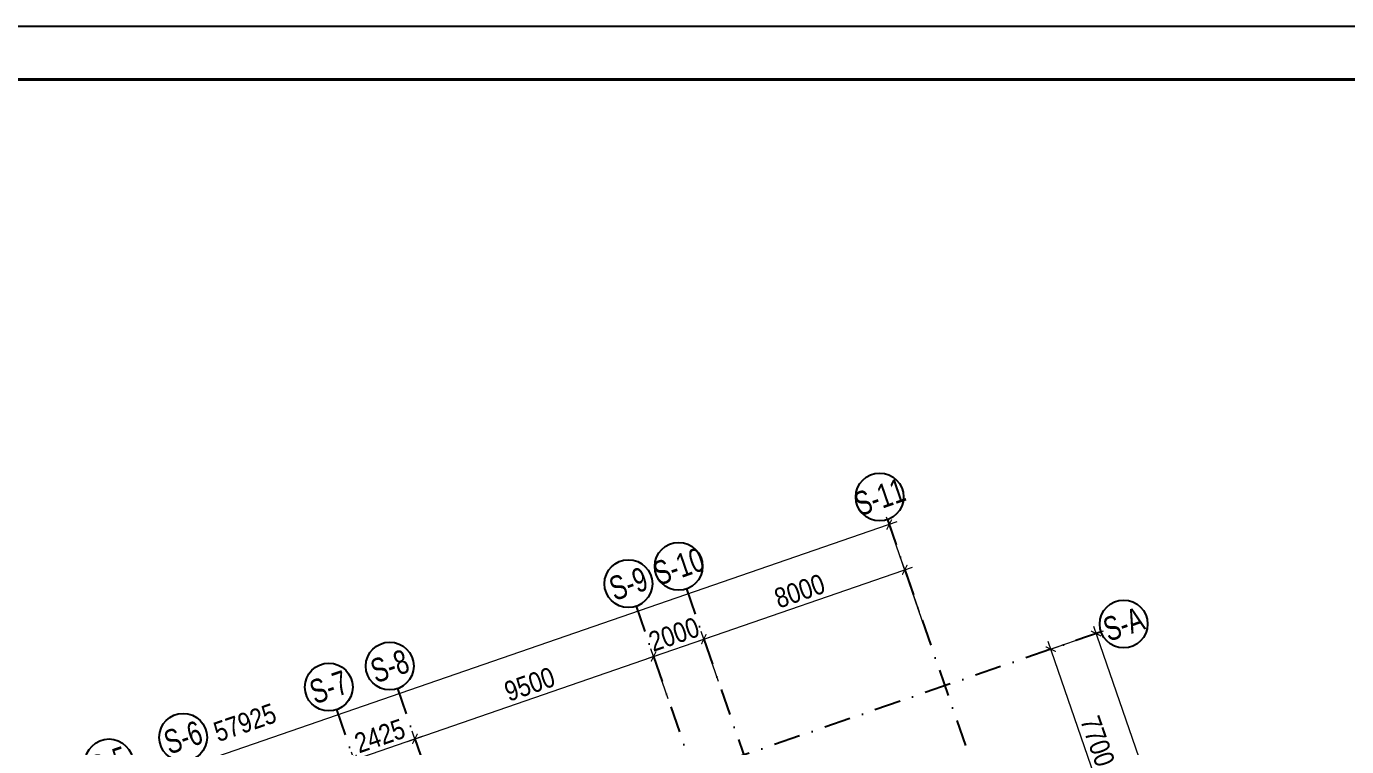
# Model space of a CAD drawing. Header units: millimetres. Extents: x -159515 to 1327256, y -225156 to 138737.
# Drawn here: x 255359 to 305032, y 19124 to 46237 of the extents above; entities that cross this region are included whole.
import ezdxf
from ezdxf.enums import TextEntityAlignment as Align

# ---------------------------------------------------------------- set-up
doc = ezdxf.new("R2010")
doc.units = ezdxf.units.MM
doc.header["$MEASUREMENT"] = 0
doc.linetypes.add('DASHDOT', pattern=[1, 0.5, -0.25, 0, -0.25])
for name, color, linetype in [('ccu11-Dim', 8, 'Continuous'), ('KT-Luoi truc South Tower', 8, 'DASHDOT'), ('ST_MBDV Cot vach 220805$0$AUDIT_I_220805193045-1', 50, 'Continuous')]:
    doc.layers.add(name, color=color, linetype=linetype)
doc.layers.add('KT-Kich thuoc', color=159, linetype='Continuous', lineweight=18)
doc.layers.add('KT-Net thay', color=7, linetype='Continuous', lineweight=15)
doc.styles.add('Arial Narrow', font='ARIALN.TTF')
doc.styles.add('ST_MBDV Cot vach 220805$0$HBA-Text', font='GOTHIC.TTF')
doc.dimstyles.new('CCU_1-300', dxfattribs={"dimscale": 300, "dimtxt": 2.5, "dimasz": 1, "dimexe": 1, "dimexo": 2, "dimgap": 0.5, "dimtad": 1, "dimdec": 0, "dimdsep": 46, "dimtxsty": 'Arial Narrow', "dimblk": 'ARCHTICK', "dimcen": -1, "dimdle": 1, "dimclrd": 256, "dimclre": 256, "dimclrt": 3, "dimadec": 0, "dimazin": 2, "dimtfac": 0.1, "dimtdec": 0, "dimtix": 1, "dimtmove": 2, "dimatfit": 1, "dimfxl": 1, "dimtvp": 0.833333, "dimtolj": 1, "dimtzin": 12, "dimarcsym": 0})

# ---------------------------------------------------------------- blocks, each defined once
blk = doc.blocks.new('_ArchTick')
at = {"color": 0, "const_width": 0.15}
blk.add_lwpolyline([(-0.5, -0.5), (0.5, 0.5)], dxfattribs=at)
blk = doc.blocks.new('*D436')
at = {"layer": 'Defpoints', "color": 0, "transparency": 16777216}
for p in [(-52359, 62652), (-108654, 48212), (-107112, 43748, 0)]:
    blk.add_point(p, dxfattribs=at)
at = {"layer": 'KT-Kich thuoc', "lineweight": -2, "transparency": 16777216}
for p, q in [((-53617, 67214), (-108937, 48114)), ((-52555, 63219), (-53998, 67400)), ((-107308, 44315), (-108751, 48496))]:
    blk.add_line(p, q, dxfattribs=at)
at = {"layer": 'KT-Kich thuoc', "lineweight": -2, "transparency": 16777216, "xscale": 300, "yscale": 300, "zscale": 300}
for p, rotation in [((-53900, 67116), 19.04771637789532), ((-108654, 48212), 199.0477163778953)]:
    blk.add_blockref('_ArchTick', p, dxfattribs=dict(at, rotation=rotation))
at = {"layer": 'KT-Kich thuoc', "color": 3, "transparency": 16777216, "insert": (-78140, 59662), "char_height": 750, "attachment_point": 5, "rotation": 19.0477, "style": 'Arial Narrow'}
blk.add_mtext('\\A1;57925', dxfattribs=at)
blk = doc.blocks.new('*D443')
at = {"layer": 'Defpoints', "color": 0, "transparency": 16777216}
for p in [(-71745, 59051), (-70998, 56885), (-73290, 56094)]:
    blk.add_point(p, dxfattribs=at)
at = {"layer": 'KT-Kich thuoc', "lineweight": -2, "transparency": 16777216}
for p, q in [((-74321, 58161), (-71462, 59149)), ((-71193, 57452), (-71843, 59334)), ((-73486, 56661), (-74135, 58543))]:
    blk.add_line(p, q, dxfattribs=at)
for p, xscale, yscale, zscale, rotation in [((-71745, 59051), 300, 300, 300, 19.04713796427213), ((-74037, 58259), 300.0000000000001, 300.0000000000001, 300.0000000000001, 199.0471379642721)]:
    blk.add_blockref('_ArchTick', p, dxfattribs=dict(at, xscale=xscale, yscale=yscale, zscale=zscale, rotation=rotation))
at = {"layer": 'KT-Kich thuoc', "color": 3, "transparency": 16777216, "insert": (-73065, 59159), "char_height": 750, "attachment_point": 5, "rotation": 19.0471, "style": 'Arial Narrow'}
blk.add_mtext('\\A1;2425', dxfattribs=at)
blk = doc.blocks.new('*D444')
at = {"layer": 'Defpoints', "color": 0, "transparency": 16777216}
for p in [(-62765, 62151), (-62018, 59985), (-70998, 56885)]:
    blk.add_point(p, dxfattribs=at)
at = {"layer": 'KT-Kich thuoc', "lineweight": -2, "transparency": 16777216}
for p, q in [((-72029, 58953), (-62482, 62249)), ((-62214, 60553), (-62863, 62435)), ((-71193, 57452), (-71843, 59334))]:
    blk.add_line(p, q, dxfattribs=at)
for p, xscale, yscale, zscale, rotation in [((-62765, 62151), 300, 300, 300, 19.04713796427213), ((-71745, 59051), 300.0000000000001, 300.0000000000001, 300.0000000000001, 199.0471379642721)]:
    blk.add_blockref('_ArchTick', p, dxfattribs=dict(at, xscale=xscale, yscale=yscale, zscale=zscale, rotation=rotation))
at = {"layer": 'KT-Kich thuoc', "color": 3, "transparency": 16777216, "insert": (-67429, 61105), "char_height": 750, "attachment_point": 5, "rotation": 19.0471, "style": 'Arial Narrow'}
blk.add_mtext('\\A1;9500', dxfattribs=at)
blk = doc.blocks.new('*D445')
at = {"layer": 'Defpoints', "color": 0, "transparency": 16777216}
for p in [(-60875, 62804), (-60127, 60638), (-62018, 59985)]:
    blk.add_point(p, dxfattribs=at)
at = {"layer": 'KT-Kich thuoc', "lineweight": -2, "transparency": 16777216}
for p, q in [((-60323, 61205), (-60973, 63087)), ((-62765, 62151), (-60875, 62804)), ((-60875, 62804), (-60591, 62902)), ((-62765, 62151), (-63049, 62053)), ((-62214, 60553), (-62863, 62435))]:
    blk.add_line(p, q, dxfattribs=at)
for p, xscale, yscale, zscale, rotation in [((-60875, 62804), 300.0000000000001, 300.0000000000001, 300.0000000000001, 199.0471379642721), ((-62765, 62151), 300, 300, 300, 19.04713796427217)]:
    blk.add_blockref('_ArchTick', p, dxfattribs=dict(at, xscale=xscale, yscale=yscale, zscale=zscale, rotation=rotation))
at = {"layer": 'KT-Kich thuoc', "color": 3, "transparency": 16777216, "insert": (-61994, 62981), "char_height": 750, "attachment_point": 5, "rotation": 19.0471, "style": 'Arial Narrow'}
blk.add_mtext('\\A1;2000', dxfattribs=at)
blk = doc.blocks.new('*D446')
at = {"layer": 'Defpoints', "color": 0, "transparency": 16777216}
for p in [(-53313, 65414), (-52565, 63249), (-60127, 60638)]:
    blk.add_point(p, dxfattribs=at)
at = {"layer": 'KT-Kich thuoc', "lineweight": -2, "transparency": 16777216}
for p, q in [((-52761, 63816), (-53411, 65698)), ((-61158, 62706), (-53029, 65512)), ((-60323, 61205), (-60973, 63087))]:
    blk.add_line(p, q, dxfattribs=at)
for p, xscale, yscale, zscale, rotation in [((-53313, 65414), 300, 300, 300, 19.04713796427213), ((-60875, 62804), 300.0000000000001, 300.0000000000001, 300.0000000000001, 199.0471379642721)]:
    blk.add_blockref('_ArchTick', p, dxfattribs=dict(at, xscale=xscale, yscale=yscale, zscale=zscale, rotation=rotation))
at = {"layer": 'KT-Kich thuoc', "color": 3, "transparency": 16777216, "insert": (-57268, 64613), "char_height": 750, "attachment_point": 5, "rotation": 19.0471, "style": 'Arial Narrow'}
blk.add_mtext('\\A1;8000', dxfattribs=at)
blk = doc.blocks.new('ST_MBDV Cot vach 220805$0$GRID-SYM-flat-103')
at = {"layer": 'ST_MBDV Cot vach 220805$0$AUDIT_I_220805193045-1'}
blk.add_circle((0, 0, 0), 900, dxfattribs=at)
at = {"layer": 'ST_MBDV Cot vach 220805$0$AUDIT_I_220805193045-1', "style": 'ST_MBDV Cot vach 220805$0$HBA-Text'}
blk.add_attdef('GRID', text='', height=900, rotation=19.0471, dxfattribs=at).set_placement((0, 0, 0), align=Align.MIDDLE_CENTER)
blk = doc.blocks.new('*D404')
at = {"layer": 'Defpoints', "color": 0, "transparency": 16777216}
for p in [(-48876, 62062, 0), (-36033, 33807), (-38792, 32854, 0)]:
    blk.add_point(p, dxfattribs=at)
at = {"layer": 'KT-Kich thuoc', "lineweight": -2, "transparency": 16777216}
for p, q in [((-48308, 62258), (-45834, 63113)), ((-46215, 63298), (-35935, 33523)), ((-38225, 33050), (-35749, 33904))]:
    blk.add_line(p, q, dxfattribs=at)
at = {"layer": 'KT-Kich thuoc', "lineweight": -2, "transparency": 16777216, "xscale": 300, "yscale": 300, "zscale": 300}
for p, rotation in [((-46117, 63015), 109.0471074798708), ((-36033, 33807), 289.0471074798708)]:
    blk.add_blockref('_ArchTick', p, dxfattribs=dict(at, rotation=rotation))
at = {"layer": 'KT-Kich thuoc', "color": 3, "transparency": 16777216, "insert": (-40571, 48585), "char_height": 750, "attachment_point": 5, "rotation": 289.0471, "style": 'Arial Narrow'}
blk.add_mtext('\\A1;30900', dxfattribs=at)
blk = doc.blocks.new('*D405')
at = {"layer": 'Defpoints', "color": 0, "transparency": 16777216}
for p in [(-47819, 62427), (-48876, 62062), (-47874, 54262)]:
    blk.add_point(p, dxfattribs=at)
at = {"layer": 'KT-Kich thuoc', "lineweight": -2, "transparency": 16777216}
for p, q in [((-45208, 54865), (-47916, 62711)), ((-48308, 62258), (-47535, 62525)), ((-47307, 54458), (-45022, 55247))]:
    blk.add_line(p, q, dxfattribs=at)
at = {"layer": 'KT-Kich thuoc', "lineweight": -2, "transparency": 16777216, "xscale": 300, "yscale": 300, "zscale": 300}
for p, rotation in [((-47819, 62427), 109.0471074798708), ((-45306, 55149), 289.0471074798708)]:
    blk.add_blockref('_ArchTick', p, dxfattribs=dict(at, rotation=rotation))
at = {"layer": 'KT-Kich thuoc', "color": 3, "transparency": 16777216, "insert": (-46058, 58962), "char_height": 750, "attachment_point": 5, "rotation": 289.0471, "style": 'Arial Narrow'}
blk.add_mtext('\\A1;7700', dxfattribs=at)
blk = doc.blocks.new('Khung ten_A1', base_point=(-3406704, 253379))
at = {"layer": 'Defpoints', "color": 1}
blk.add_lwpolyline([(84100, 0), (84100, 59471), (0, 59471), (0, 0)], close=True, dxfattribs=at)
at = {"layer": 'KT-Net thay', "const_width": 60}
blk.add_lwpolyline([(2700, 1071), (83100, 1071), (83100, 58471), (2700, 58471)], close=True, dxfattribs=at)
blk = doc.blocks.new('Asix South Tower')
at = {"layer": 'KT-Luoi truc South Tower', "ltscale": 2000}
for p, q in [((-53965.4, 67304.5), (-40792.5, 29149.9)), ((-61527.4, 64693.7), (-45306.5, 17710.6)), ((-63417.9, 64041.1), (-47197, 17057.9)), ((-45928.1, 63080), (-113358.3, 39799.9)), ((-72397.8, 60940.8), (-54232.5, 8325.6)), ((-74690, 60149.4), (-64788, 31468.5))]:
    blk.add_line(p, q, dxfattribs=at)
at = {"layer": 'KT-Kich thuoc'}
ref = blk.add_blockref('ST_MBDV Cot vach 220805$0$GRID-SYM-flat-103', (-54258.3, 68155.5), dxfattribs=at)
ref.add_attrib('GRID', 'S-11', dxfattribs={"layer": 'ST_MBDV Cot vach 220805$0$AUDIT_I_220805193045-1', "height": 900, "rotation": 19, "style": 'ST_MBDV Cot vach 220805$0$HBA-Text', "width": 0.75}).set_placement((-54258.3, 68155.5, 0), align=Align.MIDDLE_CENTER)
ref = blk.add_blockref('ST_MBDV Cot vach 220805$0$GRID-SYM-flat-103', (-61821.1, 65544.5), dxfattribs=at)
ref.add_attrib('GRID', 'S-10', dxfattribs={"layer": 'ST_MBDV Cot vach 220805$0$AUDIT_I_220805193045-1', "height": 900, "rotation": 19, "style": 'ST_MBDV Cot vach 220805$0$HBA-Text', "width": 0.75}).set_placement((-61821.1, 65544.5, 0), align=Align.MIDDLE_CENTER)
ref = blk.add_blockref('ST_MBDV Cot vach 220805$0$GRID-SYM-flat-103', (-63711.6, 64891.8), dxfattribs=at)
ref.add_attrib('GRID', 'S-9', dxfattribs={"layer": 'ST_MBDV Cot vach 220805$0$AUDIT_I_220805193045-1', "height": 900, "rotation": 19, "style": 'ST_MBDV Cot vach 220805$0$HBA-Text', "width": 0.75}).set_placement((-63711.6, 64891.8, 0), align=Align.MIDDLE_CENTER)
ref = blk.add_blockref('ST_MBDV Cot vach 220805$0$GRID-SYM-flat-103', (-45077.3, 63373.8, 0), dxfattribs=at)
ref.add_attrib('GRID', 'S-A', dxfattribs={"layer": 'ST_MBDV Cot vach 220805$0$AUDIT_I_220805193045-1', "height": 900, "rotation": 19.04714, "style": 'ST_MBDV Cot vach 220805$0$HBA-Text', "width": 0.75}).set_placement((-45077.3, 63373.8, 0), align=Align.MIDDLE_CENTER)
ref = blk.add_blockref('ST_MBDV Cot vach 220805$0$GRID-SYM-flat-103', (-72691.5, 61791.5), dxfattribs=at)
ref.add_attrib('GRID', 'S-8', dxfattribs={"layer": 'ST_MBDV Cot vach 220805$0$AUDIT_I_220805193045-1', "height": 900, "rotation": 19, "style": 'ST_MBDV Cot vach 220805$0$HBA-Text', "width": 0.75}).set_placement((-72691.5, 61791.5, 0), align=Align.MIDDLE_CENTER)
ref = blk.add_blockref('ST_MBDV Cot vach 220805$0$GRID-SYM-flat-103', (-74983.7, 61000.1), dxfattribs=at)
ref.add_attrib('GRID', 'S-7', dxfattribs={"layer": 'ST_MBDV Cot vach 220805$0$AUDIT_I_220805193045-1', "height": 900, "rotation": 19, "style": 'ST_MBDV Cot vach 220805$0$HBA-Text', "width": 0.75}).set_placement((-74983.7, 61000.1, 0), align=Align.MIDDLE_CENTER)
ref = blk.add_blockref('ST_MBDV Cot vach 220805$0$GRID-SYM-flat-103', (-80466.2, 59107.3), dxfattribs=at)
ref.add_attrib('GRID', 'S-6', dxfattribs={"layer": 'ST_MBDV Cot vach 220805$0$AUDIT_I_220805193045-1', "height": 900, "rotation": 19, "style": 'ST_MBDV Cot vach 220805$0$HBA-Text', "width": 0.75}).set_placement((-80466.2, 59107.3, 0), align=Align.MIDDLE_CENTER)
ref = blk.add_blockref('ST_MBDV Cot vach 220805$0$GRID-SYM-flat-103', (-83254.6, 58144.6), dxfattribs=at)
ref.add_attrib('GRID', 'S-5', dxfattribs={"layer": 'ST_MBDV Cot vach 220805$0$AUDIT_I_220805193045-1', "height": 900, "rotation": 19, "style": 'ST_MBDV Cot vach 220805$0$HBA-Text', "width": 0.75}).set_placement((-83254.6, 58144.6, 0), align=Align.MIDDLE_CENTER)
dim = blk.add_linear_dim(base=(-108653.6, 48211.9), p1=(-52359, 62651.6), p2=(-107112.2, 43747.5, 0), angle=199.04772, dimstyle='CCU_1-300', dxfattribs=at)
dim.commit()
dim.dimension.update_dxf_attribs({"geometry": '*D436', "text_midpoint": (-78139.5, 59662.1), "dimtype": 129})
for base, p1, p2, angle, picture, middle in [((-53312.8, 65414.4), (-60127.2, 60638.2), (-52565.2, 63249), 19.04714, '*D446', (-57267.7, 64612.8)), ((-60874.8, 62803.6), (-62017.7, 59985.5), (-60127.2, 60638.2), 19.04714, '*D445', (-61994, 62981)), ((-36033, 33806.5), (-48875.5, 62062.4, 0), (-38792.1, 32854, 0), 109.04711, '*D404', (-40571.3, 48584.6)), ((-47818.6, 62427.4), (-47874.4, 54262.1), (-48875.5, 62062.4), 109.04711, '*D405', (-46058.4, 58962.1)), ((-62765.3, 62150.9), (-70997.6, 56885.2), (-62017.7, 59985.5), 19.04714, '*D444', (-67429.2, 61104.5)), ((-71745.2, 59050.6), (-73289.8, 56093.8), (-70997.6, 56885.2), 19.04714, '*D443', (-73065.2, 59158.7))]:
    dim = blk.add_linear_dim(base=base, p1=p1, p2=p2, angle=angle, dimstyle='CCU_1-300', dxfattribs=at)
    dim.commit()
    dim.dimension.update_dxf_attribs({"geometry": picture, "text_midpoint": middle})

msp = doc.modelspace()

# ---------------------------------------------------------------- block references
at = {"layer": 'ccu11-Dim', "xscale": 2.000000000621877, "yscale": 2.000000000621877, "zscale": 2.000000000621877}
msp.add_blockref('Khung ten_A1', (-6599994.5, 434054.5), dxfattribs=at)
at = {"layer": 'KT-Kich thuoc'}
msp.add_blockref('Asix South Tower', (341721.4, -39634.4), dxfattribs=at)

doc.saveas('drawing.dxf')
